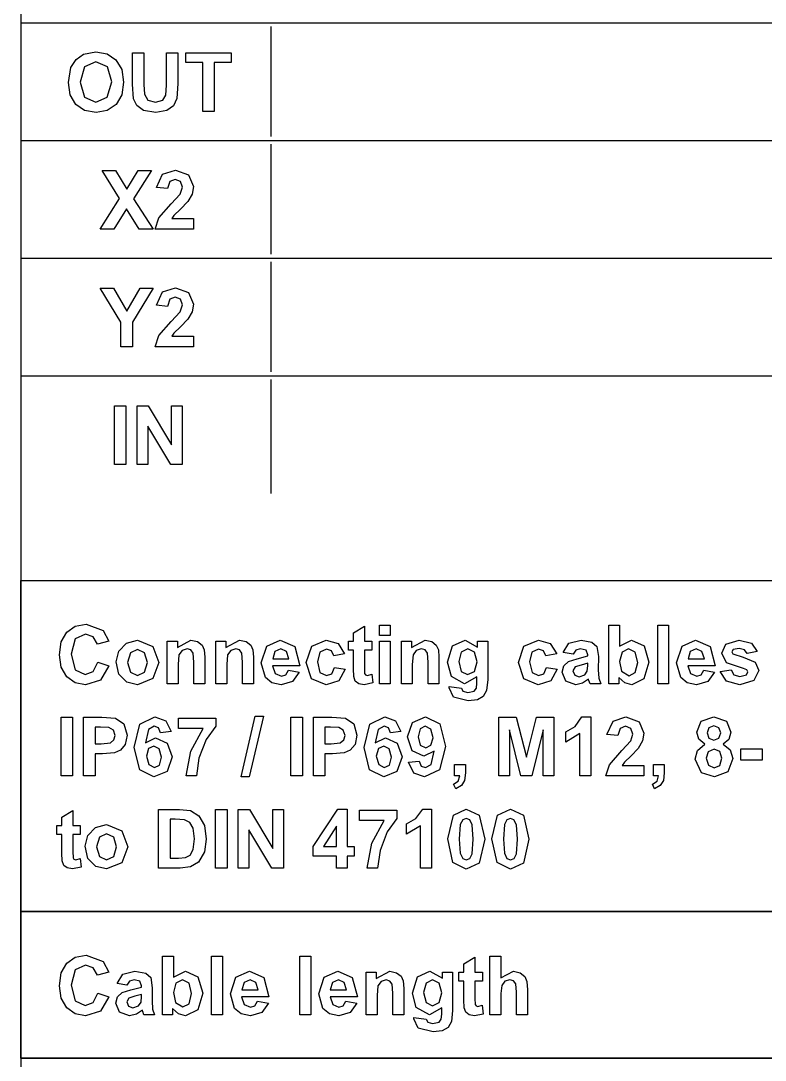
# Model space of a CAD drawing. Extents: x 22 to 299, y 7 to 289.
# Drawn here: x 22 to 47.63, y 69.36 to 105.17 of the extents above; entities that cross this region are included whole.
import ezdxf

# ---------------------------------------------------------------- set-up
doc = ezdxf.new("R2010")
doc.units = 0

msp = doc.modelspace()

# ---------------------------------------------------------------- linework, layer by layer
at = {"layer": '1'}
for p, q in [((21.999879, 276.499204), (21.999879, 15.430113)), ((22, 105.105), (30.61552, 105.105)), ((30.6155, 105.105), (87.156834, 105.105)), ((30.6155, 101.183), (30.6155, 104.972883)), ((22, 101.05), (30.61552, 101.05)), ((30.6155, 101.05), (87.156834, 101.05)), ((30.6155, 97.128), (30.6155, 100.918236)), ((22, 96.9957), (30.61552, 96.9957)), ((30.6155, 96.9957), (87.156834, 96.9957)), ((30.6155, 93.0733), (30.6155, 96.863183)), ((22, 92.941), (30.61552, 92.941)), ((30.6155, 92.941), (87.156834, 92.941)), ((30.6155, 88.8862), (30.6155, 92.808727)), ((21.999879, 85.88603), (83.332983, 85.88603)), ((21.999879, 74.481455), (21.999879, 85.88603)), ((83.332983, 74.481455), (21.999879, 74.481455)), ((21.999879, 74.481455), (52.999805, 74.481455)), ((21.999879, 69.426866), (21.999879, 74.481455)), ((52.999805, 69.426866), (21.999879, 69.426866)), ((22, 69.4269), (52.999926, 69.4269))]:
    msp.add_line(p, q, dxfattribs=at)
at = {"layer": 'Layer 1'}
for p, q in [((23.908715, 103.842826), (24.162687, 104.024726)), ((24.162687, 104.024726), (24.585082, 104.104653)), ((24.585082, 104.104653), (24.974728, 104.035406)), ((24.974728, 104.035406), (25.277489, 103.827667)), ((25.844708, 104.070202), (26.240369, 104.070202)), ((25.844708, 102.992577), (25.844708, 104.070202)), ((26.240369, 104.070202), (26.240369, 102.976041)), ((27.011642, 102.952614), (27.011642, 104.070202)), ((27.011642, 104.070202), (27.407303, 104.070202)), ((27.407303, 104.070202), (27.407303, 103.009113)), ((27.683539, 103.728449), (27.683539, 104.070202)), ((27.683539, 104.070202), (29.240788, 104.070202)), ((29.240788, 104.070202), (29.240788, 103.728449)), ((23.637366, 103.047698), (23.726924, 103.56584)), ((23.726924, 103.56584), (23.908715, 103.842826)), ((24.194767, 103.582377), (24.045058, 103.061479)), ((24.589092, 103.756009), (24.194767, 103.582377)), ((24.980743, 103.585133), (24.589092, 103.756009)), ((25.129116, 103.066991), (24.980743, 103.585133)), ((25.277489, 103.827667), (25.472981, 103.496594)), ((25.472981, 103.496594), (25.538145, 103.057345)), ((28.265001, 103.728449), (27.683539, 103.728449)), ((28.265001, 102.05), (28.265001, 103.728449)), ((29.240788, 103.728449), (28.660662, 103.728449)), ((28.660662, 103.728449), (28.660662, 102.05)), ((23.701861, 102.617062), (23.637366, 103.047698)), ((23.637366, 103.047698), (23.637366, 103.047698)), ((24.045058, 103.061479), (24.198777, 102.540581)), ((24.045058, 103.061479), (24.045058, 103.061479)), ((24.976733, 102.539203), (25.129116, 103.066991)), ((25.538145, 103.057345), (25.473649, 102.621196)), ((25.883472, 102.479947), (25.844708, 102.992577)), ((26.240369, 102.976041), (26.255073, 102.638422)), ((26.994265, 102.609483), (27.011642, 102.952614)), ((27.407303, 103.009113), (27.375222, 102.495106)), ((23.895348, 102.289778), (23.701861, 102.617062)), ((24.198777, 102.540581), (24.589092, 102.364192)), ((24.589092, 102.364192), (24.976733, 102.539203)), ((25.473649, 102.621196), (25.280163, 102.291156)), ((25.994417, 102.255327), (25.883472, 102.479947)), ((26.255073, 102.638422), (26.375375, 102.438606)), ((26.375375, 102.438606), (26.637367, 102.364192)), ((26.637367, 102.364192), (26.891339, 102.434472)), ((26.891339, 102.434472), (26.994265, 102.609483)), ((27.375222, 102.495106), (27.256256, 102.241547)), ((24.198109, 102.084106), (23.895348, 102.289778)), ((24.590429, 102.015549), (24.198109, 102.084106)), ((24.978738, 102.084451), (24.590429, 102.015549)), ((25.280163, 102.291156), (24.978738, 102.084451)), ((26.222991, 102.081695), (25.994417, 102.255327)), ((26.649397, 102.015549), (26.222991, 102.081695)), ((27.026344, 102.076183), (26.649397, 102.015549)), ((27.256256, 102.241547), (27.026344, 102.076183)), ((28.660662, 102.05), (28.265001, 102.05)), ((25.403184, 99.049798), (24.796325, 100.015802)), ((24.796325, 100.015802), (25.258821, 100.015802)), ((25.258821, 100.015802), (25.651809, 99.366746)), ((25.651809, 99.366746), (26.036777, 100.015802)), ((26.495263, 100.015802), (25.88573, 99.03464)), ((26.036777, 100.015802), (26.495263, 100.015802)), ((26.881589, 99.884888), (27.322698, 100.02407)), ((27.322698, 100.02407), (27.778511, 99.86284)), ((26.671728, 99.426002), (26.881589, 99.884888)), ((27.126204, 99.629951), (27.046002, 99.387417)), ((27.313341, 99.702987), (27.126204, 99.629951)), ((27.499142, 99.632707), (27.313341, 99.702987)), ((27.567313, 99.43427), (27.499142, 99.632707)), ((27.778511, 99.86284), (27.944261, 99.461831)), ((27.046002, 99.387417), (26.671728, 99.426002)), ((27.178335, 98.866519), (27.489785, 99.197248)), ((27.489785, 99.197248), (27.567313, 99.43427)), ((27.89614, 99.201382), (27.74643, 98.943689)), ((27.944261, 99.461831), (27.89614, 99.201382)), ((24.7335, 97.9956), (25.403184, 99.049798)), ((25.88573, 99.03464), (26.555414, 97.9956)), ((26.75594, 98.38145), (27.178335, 98.866519)), ((27.74643, 98.943689), (27.500478, 98.685996)), ((25.643789, 98.694265), (25.208026, 97.9956)), ((26.078214, 97.9956), (25.643789, 98.694265)), ((27.500478, 98.685996), (27.274577, 98.462754)), ((26.627617, 97.9956), (26.75594, 98.38145)), ((27.274577, 98.462754), (27.198385, 98.355268)), ((27.198385, 98.355268), (27.944261, 98.355268)), ((27.944261, 98.355268), (27.944261, 97.9956)), ((25.208026, 97.9956), (24.7335, 97.9956)), ((26.555414, 97.9956), (26.078214, 97.9956)), ((27.944261, 97.9956), (26.627617, 97.9956)), ((25.447295, 94.791349), (24.72949, 95.961302)), ((24.72949, 95.961302), (25.193323, 95.961302)), ((25.193323, 95.961302), (25.654482, 95.16204)), ((25.654482, 95.16204), (26.106285, 95.961302)), ((26.562098, 95.961302), (25.841619, 94.788593)), ((26.106285, 95.961302), (26.562098, 95.961302)), ((26.671728, 95.371502), (26.881589, 95.830388)), ((26.881589, 95.830388), (27.322698, 95.96957)), ((27.313341, 95.648487), (27.126204, 95.575451)), ((27.499142, 95.578207), (27.313341, 95.648487)), ((27.322698, 95.96957), (27.778511, 95.80834)), ((27.778511, 95.80834), (27.944261, 95.407331)), ((27.046002, 95.332917), (26.671728, 95.371502)), ((27.126204, 95.575451), (27.046002, 95.332917)), ((27.489785, 95.142748), (27.567313, 95.37977)), ((27.567313, 95.37977), (27.499142, 95.578207)), ((27.944261, 95.407331), (27.89614, 95.146882)), ((27.178335, 94.812019), (27.489785, 95.142748)), ((27.89614, 95.146882), (27.74643, 94.889189)), ((25.447295, 93.9411), (25.447295, 94.791349)), ((25.841619, 94.788593), (25.841619, 93.9411)), ((26.75594, 94.32695), (27.178335, 94.812019)), ((27.500478, 94.631496), (27.274577, 94.408254)), ((27.74643, 94.889189), (27.500478, 94.631496)), ((26.627617, 93.9411), (26.75594, 94.32695)), ((27.274577, 94.408254), (27.198385, 94.300768)), ((27.198385, 94.300768), (27.944261, 94.300768)), ((27.944261, 94.300768), (27.944261, 93.9411)), ((25.841619, 93.9411), (25.447295, 93.9411)), ((27.944261, 93.9411), (26.627617, 93.9411)), ((25.226037, 89.8864), (25.226037, 91.906602)), ((25.226037, 91.906602), (25.621699, 91.906602)), ((25.621699, 91.906602), (25.621699, 89.8864)), ((26.003116, 89.8864), (26.003116, 91.906602)), ((26.003116, 91.906602), (26.388084, 91.906602)), ((26.388084, 91.906602), (27.190101, 90.557504)), ((27.190101, 90.557504), (27.190101, 91.906602)), ((27.190101, 91.906602), (27.557692, 91.906602)), ((27.557692, 91.906602), (27.557692, 89.8864)), ((27.160693, 89.8864), (26.370707, 91.203803)), ((26.370707, 91.203803), (26.370707, 89.8864)), ((25.621699, 89.8864), (25.226037, 89.8864)), ((26.370707, 89.8864), (26.003116, 89.8864)), ((27.557692, 89.8864), (27.160693, 89.8864)), ((23.582295, 84.106611), (23.874696, 84.316417)), ((23.874696, 84.316417), (24.246632, 84.386353)), ((24.246632, 84.386353), (24.830767, 84.167245)), ((24.830767, 84.167245), (25.031271, 83.795175)), ((33.452465, 84.085941), (33.829413, 84.311939)), ((33.829413, 84.311939), (33.829413, 83.795175)), ((34.346691, 83.993612), (34.346691, 84.351902)), ((34.346691, 84.351902), (34.722302, 84.351902)), ((34.722302, 84.351902), (34.722302, 83.993612)), ((42.24217, 82.3317), (42.24217, 84.351902)), ((42.24217, 84.351902), (42.617781, 84.351902)), ((42.617781, 84.351902), (42.617781, 83.624298)), ((43.930853, 82.3317), (43.930853, 84.351902)), ((43.930853, 84.351902), (44.306464, 84.351902)), ((44.306464, 84.351902), (44.306464, 82.3317)), ((23.392818, 83.771748), (23.582295, 84.106611)), ((23.872357, 83.876479), (23.737351, 83.354203)), ((24.226581, 84.037709), (23.872357, 83.876479)), ((24.49392, 83.946759), (24.226581, 84.037709)), ((24.63962, 83.698712), (24.49392, 83.946759)), ((25.639007, 83.733163), (26.017291, 83.828248)), ((26.017291, 83.828248), (26.545285, 83.611896)), ((27.391852, 83.580201), (27.859695, 83.828248)), ((27.859695, 83.828248), (28.086933, 83.781395)), ((29.064495, 83.580201), (29.532338, 83.828248)), ((29.532338, 83.828248), (29.759576, 83.781395)), ((30.465788, 83.621542), (30.932294, 83.828248)), ((30.932294, 83.828248), (31.432217, 83.611896)), ((32.015934, 83.625676), (32.518531, 83.828248)), ((32.518531, 83.828248), (32.930233, 83.712493)), ((33.452465, 83.795175), (33.452465, 84.085941)), ((34.722302, 83.993612), (34.346691, 83.993612)), ((35.453936, 83.580201), (35.921779, 83.828248)), ((35.921779, 83.828248), (36.149017, 83.781395)), ((36.867259, 83.633945), (37.295001, 83.828248)), ((37.295001, 83.828248), (37.729427, 83.589847)), ((39.316981, 83.625676), (39.819578, 83.828248)), ((39.819578, 83.828248), (40.231279, 83.712493)), ((40.873812, 83.726273), (41.290861, 83.828248)), ((41.290861, 83.828248), (41.665135, 83.766236)), ((42.617781, 83.624298), (43.029483, 83.828248)), ((43.029483, 83.828248), (43.458562, 83.633945)), ((44.766747, 83.621542), (45.233253, 83.828248)), ((45.233253, 83.828248), (45.733176, 83.611896)), ((46.279471, 83.698712), (46.731273, 83.828248)), ((46.731273, 83.828248), (47.164362, 83.730407)), ((23.329659, 83.323886), (23.392818, 83.771748)), ((25.031271, 83.795175), (24.63962, 83.698712)), ((25.28612, 83.084108), (25.378351, 83.457556)), ((25.378351, 83.457556), (25.639007, 83.733163)), ((26.018628, 83.512678), (25.77134, 83.396922)), ((26.26458, 83.396922), (26.018628, 83.512678)), ((26.545285, 83.611896), (26.751137, 83.067572)), ((27.042975, 82.3317), (27.042975, 83.795175)), ((27.042975, 83.795175), (27.391852, 83.795175)), ((27.391852, 83.795175), (27.391852, 83.580201)), ((27.553592, 83.476848), (27.446657, 83.330777)), ((27.728699, 83.53197), (27.553592, 83.476848)), ((27.858359, 83.493385), (27.728699, 83.53197)), ((27.937224, 83.38452), (27.858359, 83.493385)), ((28.086933, 83.781395), (28.24199, 83.664261)), ((28.24199, 83.664261), (28.315508, 83.501653)), ((28.315508, 83.501653), (28.336893, 83.241204)), ((28.715618, 82.3317), (28.715618, 83.795175)), ((28.715618, 83.795175), (29.064495, 83.795175)), ((29.064495, 83.795175), (29.064495, 83.580201)), ((29.226235, 83.476848), (29.1193, 83.330777)), ((29.401342, 83.53197), (29.226235, 83.476848)), ((29.531001, 83.493385), (29.401342, 83.53197)), ((29.609866, 83.38452), (29.531001, 83.493385)), ((29.759576, 83.781395), (29.914633, 83.664261)), ((29.914633, 83.664261), (29.988151, 83.501653)), ((29.988151, 83.501653), (30.009536, 83.241204)), ((30.281324, 83.052413), (30.465788, 83.621542)), ((30.751839, 83.439641), (30.672974, 83.188839)), ((30.955016, 83.53197), (30.751839, 83.439641)), ((31.150173, 83.443776), (30.955016, 83.53197)), ((31.234385, 83.188839), (31.150173, 83.443776)), ((31.432217, 83.611896), (31.607325, 82.951816)), ((31.830134, 83.062059), (32.015934, 83.625676)), ((32.523878, 83.523702), (32.299313, 83.423105)), ((32.694975, 83.465824), (32.523878, 83.523702)), ((32.780523, 83.29357), (32.694975, 83.465824)), ((32.930233, 83.712493), (33.150788, 83.362471)), ((33.280031, 83.486495), (33.280031, 83.795175)), ((33.280031, 83.795175), (33.452465, 83.795175)), ((33.452464, 83.486495), (33.280031, 83.486495)), ((33.452464, 82.848464), (33.452464, 83.486495)), ((34.086056, 83.486495), (33.829411, 83.486495)), ((33.829411, 83.486495), (33.829411, 82.896695)), ((33.829413, 83.795175), (34.086056, 83.795175)), ((34.086056, 83.795175), (34.086056, 83.486495)), ((34.346692, 82.3317), (34.346692, 83.795175)), ((34.346692, 83.795175), (34.722304, 83.795175)), ((34.722304, 83.795175), (34.722304, 82.3317)), ((35.105059, 82.3317), (35.105059, 83.795175)), ((35.105059, 83.795175), (35.453936, 83.795175)), ((35.453936, 83.795175), (35.453936, 83.580201)), ((35.615676, 83.476848), (35.508741, 83.330777)), ((35.790783, 83.53197), (35.615676, 83.476848)), ((35.920442, 83.493385), (35.790783, 83.53197)), ((35.999307, 83.38452), (35.920442, 83.493385)), ((36.149017, 83.781395), (36.304073, 83.664261)), ((36.304073, 83.664261), (36.377592, 83.501653)), ((36.377592, 83.501653), (36.398977, 83.241204)), ((36.696162, 83.071706), (36.867259, 83.633945)), ((37.391243, 83.53197), (37.168015, 83.423105)), ((37.621154, 83.421727), (37.391243, 83.53197)), ((37.729427, 83.589847), (37.729427, 83.795175)), ((37.729427, 83.795175), (38.080977, 83.795175)), ((38.080977, 83.795175), (38.080977, 82.481906)), ((39.13118, 83.062059), (39.316981, 83.625676)), ((39.824924, 83.523702), (39.60036, 83.423105)), ((39.996021, 83.465824), (39.824924, 83.523702)), ((40.08157, 83.29357), (39.996021, 83.465824)), ((40.231279, 83.712493), (40.451834, 83.362471)), ((40.675982, 83.412081), (40.873812, 83.726273)), ((41.107734, 83.490629), (41.016839, 83.348691)), ((41.264127, 83.53197), (41.107734, 83.490629)), ((41.465968, 83.483739), (41.264127, 83.53197)), ((41.519436, 83.325264), (41.465968, 83.483739)), ((41.665135, 83.766236), (41.837569, 83.610518)), ((41.837569, 83.610518), (41.888363, 83.264631)), ((42.929231, 83.53197), (42.704666, 83.423105)), ((43.155132, 83.420349), (42.929231, 83.53197)), ((43.458562, 83.633945), (43.628322, 83.078596)), ((44.582283, 83.052413), (44.766747, 83.621542)), ((45.052801, 83.439641), (44.973936, 83.188839)), ((45.255978, 83.53197), (45.052801, 83.439641)), ((45.451136, 83.443776), (45.255978, 83.53197)), ((45.535348, 83.188839), (45.451136, 83.443776)), ((45.733176, 83.611896), (45.908283, 82.951816)), ((46.133771, 83.379008), (46.279471, 83.698712)), ((46.525422, 83.507165), (46.482648, 83.428617)), ((46.737957, 83.549884), (46.525422, 83.507165)), ((46.918411, 83.504409), (46.737957, 83.549884)), ((47.005296, 83.373496), (46.918411, 83.504409)), ((47.359519, 83.441019), (47.005296, 83.373496)), ((47.164362, 83.730407), (47.359519, 83.441019)), ((23.392484, 82.897384), (23.329659, 83.323886)), ((23.737351, 83.354203), (23.87102, 82.808501)), ((25.378351, 82.655539), (25.28612, 83.084108)), ((25.28612, 83.084108), (25.28612, 83.084108)), ((25.77134, 83.396922), (25.671088, 83.063437)), ((26.364832, 83.066194), (26.26458, 83.396922)), ((27.446657, 83.330777), (27.418586, 82.994536)), ((27.961283, 83.078596), (27.937224, 83.38452)), ((28.336893, 83.241204), (28.336894, 82.3317)), ((29.1193, 83.330777), (29.091229, 82.994536)), ((29.633926, 83.078596), (29.609866, 83.38452)), ((30.009536, 83.241204), (30.009537, 82.3317)), ((30.672974, 83.188839), (31.234385, 83.188839)), ((32.299313, 83.423105), (32.216438, 83.08962)), ((32.216438, 83.08962), (32.30065, 82.721684)), ((33.150788, 83.362471), (32.780523, 83.29357)), ((33.150788, 83.362471), (33.150788, 83.362471)), ((35.508741, 83.330777), (35.48067, 82.994536)), ((36.023367, 83.078596), (35.999307, 83.38452)), ((36.398977, 83.241204), (36.398978, 82.3317)), ((37.168015, 83.423105), (37.08113, 83.093754)), ((37.08113, 83.093754), (37.168015, 82.752001)), ((37.08113, 83.093754), (37.08113, 83.093754)), ((37.617144, 82.754757), (37.71205, 83.084108)), ((37.71205, 83.084108), (37.621154, 83.421727)), ((39.60036, 83.423105), (39.517485, 83.08962)), ((39.517485, 83.08962), (39.601697, 82.721684)), ((40.451834, 83.362471), (40.08157, 83.29357)), ((40.451834, 83.362471), (40.451834, 83.362471)), ((41.016839, 83.348691), (40.675982, 83.412081)), ((40.694695, 82.951816), (40.855099, 83.100644)), ((40.855099, 83.100644), (41.154518, 83.191595)), ((41.016839, 83.348691), (41.016839, 83.348691)), ((41.154518, 83.191595), (41.519436, 83.286679)), ((41.519436, 83.286679), (41.519436, 83.325264)), ((41.888363, 83.264631), (41.884352, 82.812635)), ((42.704666, 83.423105), (42.615108, 83.095132)), ((42.615108, 83.095132), (42.684616, 82.758891)), ((42.615108, 83.095132), (42.615108, 83.095132)), ((43.243354, 83.059303), (43.155132, 83.420349)), ((44.973936, 83.188839), (45.535348, 83.188839)), ((46.302195, 83.049657), (46.133771, 83.379008)), ((46.482648, 83.428617), (46.520076, 83.358337)), ((46.520076, 83.358337), (46.87029, 83.249472)), ((46.87029, 83.249472), (47.290011, 83.077218)), ((23.580958, 82.571478), (23.392484, 82.897384)), ((23.87102, 82.808501), (24.218561, 82.645892)), ((24.218561, 82.645892), (24.48991, 82.749245)), ((24.48991, 82.749245), (24.652987, 83.074462)), ((24.652987, 83.074462), (25.036618, 82.94906)), ((24.652987, 83.074462), (24.652987, 83.074462)), ((25.036618, 82.94906), (24.742545, 82.457101)), ((25.671088, 83.063438), (25.77134, 82.729953)), ((25.671088, 83.063437), (25.671088, 83.063438)), ((25.77134, 82.729953), (26.018628, 82.614198)), ((26.018628, 82.614198), (26.26458, 82.729953)), ((26.26458, 82.729953), (26.364832, 83.066194)), ((26.751137, 83.067572), (26.542612, 82.516357)), ((27.418586, 82.994536), (27.418586, 82.3317)), ((27.961283, 82.3317), (27.961283, 83.078596)), ((29.091229, 82.994536), (29.091229, 82.3317)), ((29.633926, 82.3317), (29.633926, 83.078596)), ((30.421677, 82.548052), (30.281324, 83.052413)), ((31.607325, 82.951816), (30.666292, 82.951816)), ((30.666292, 82.951816), (30.757187, 82.683099)), ((31.122105, 82.637624), (31.213, 82.797476)), ((31.213, 82.797476), (31.587274, 82.732709)), ((31.213, 82.797476), (31.213, 82.797476)), ((31.587274, 82.732709), (31.358699, 82.40887)), ((32.014597, 82.501199), (31.830134, 83.062059)), ((32.704332, 82.676209), (32.800573, 82.892561)), ((32.800573, 82.892561), (33.169501, 82.827793)), ((33.169501, 82.827793), (32.948947, 82.432297)), ((33.464494, 82.575612), (33.452464, 82.848464)), ((33.829411, 82.896695), (33.836092, 82.687233)), ((35.48067, 82.994536), (35.48067, 82.3317)), ((36.023367, 82.3317), (36.023367, 83.078596)), ((36.827158, 82.581125), (36.696162, 83.071706)), ((37.168015, 82.752001), (37.38456, 82.644514)), ((37.38456, 82.644514), (37.617144, 82.754757)), ((39.315644, 82.501199), (39.13118, 83.062059)), ((40.005378, 82.676209), (40.10162, 82.892561)), ((40.10162, 82.892561), (40.470548, 82.827793)), ((40.470548, 82.827793), (40.249993, 82.432297)), ((40.637218, 82.731331), (40.694695, 82.951816)), ((40.762867, 82.421272), (40.637218, 82.731331)), ((41.086347, 82.907719), (41.012828, 82.771294)), ((41.012828, 82.771294), (41.071643, 82.630734)), ((41.290861, 82.975243), (41.086347, 82.907719)), ((41.519436, 83.034499), (41.290861, 82.975243)), ((41.415173, 82.64038), (41.504732, 82.768537)), ((41.504732, 82.768537), (41.519436, 82.957328)), ((41.519436, 82.957328), (41.519436, 83.034499)), ((41.884352, 82.812635), (41.90173, 82.527381)), ((42.684616, 82.758891), (42.943934, 82.604551)), ((43.155132, 82.713416), (43.243354, 83.059303)), ((43.628322, 83.078596), (43.454551, 82.501199)), ((44.722635, 82.548052), (44.582283, 83.052413)), ((45.908283, 82.951816), (44.967251, 82.951816)), ((44.967251, 82.951816), (45.058146, 82.683099)), ((45.423063, 82.637624), (45.513959, 82.797476)), ((45.513959, 82.797476), (45.888233, 82.732709)), ((45.513959, 82.797476), (45.513959, 82.797476)), ((45.888233, 82.732709), (45.659658, 82.40887)), ((46.302195, 82.419894), (46.081638, 82.749245)), ((46.081638, 82.749245), (46.08164, 82.749245)), ((46.08164, 82.749245), (46.458587, 82.808501)), ((46.87831, 82.860866), (46.302195, 83.049657)), ((46.458587, 82.808501), (46.556166, 82.636246)), ((47.003959, 82.809879), (46.87831, 82.860866)), ((46.981235, 82.63349), (47.030692, 82.736843)), ((47.030692, 82.736843), (47.003959, 82.809879)), ((47.407641, 82.789208), (47.244564, 82.443321)), ((47.290011, 83.077218), (47.407641, 82.789208)), ((23.86701, 82.365806), (23.580958, 82.571478)), ((24.222571, 82.297249), (23.86701, 82.365806)), ((24.742545, 82.457101), (24.222571, 82.297249)), ((25.647027, 82.389578), (25.378351, 82.655539)), ((26.019965, 82.298627), (25.647027, 82.389578)), ((26.542612, 82.516357), (26.019965, 82.298627)), ((30.647578, 82.360983), (30.421677, 82.548052)), ((30.757187, 82.683099), (30.973732, 82.588015)), ((31.358699, 82.40887), (30.969722, 82.298627)), ((30.973732, 82.588015), (31.122105, 82.637624)), ((32.511848, 82.298627), (32.014597, 82.501199)), ((32.30065, 82.721684), (32.529224, 82.614198)), ((32.948947, 82.432297), (32.511848, 82.298627)), ((32.529224, 82.614198), (32.704332, 82.676209)), ((33.516625, 82.424028), (33.464494, 82.575612)), ((33.636927, 82.333078), (33.516625, 82.424028)), ((33.836092, 82.687233), (33.869511, 82.639002)), ((33.869511, 82.639002), (33.933672, 82.61971)), ((33.933672, 82.61971), (34.084719, 82.656917)), ((34.084719, 82.656917), (34.1168, 82.356505)), ((37.280297, 82.3317), (36.827158, 82.581125)), ((37.705367, 82.568722), (37.280297, 82.3317)), ((37.705367, 82.355127), (37.705367, 82.568722)), ((38.080977, 82.481906), (38.03954, 82.094678)), ((39.812894, 82.298627), (39.315644, 82.501199)), ((39.601697, 82.721684), (39.830271, 82.614198)), ((40.249993, 82.432297), (39.812894, 82.298627)), ((39.830271, 82.614198), (40.005378, 82.676209)), ((41.109071, 82.298627), (40.762867, 82.421272)), ((41.071643, 82.630734), (41.221353, 82.571478)), ((41.221353, 82.571478), (41.415173, 82.64038)), ((41.548843, 82.491552), (41.342992, 82.346858)), ((41.56221, 82.446077), (41.548843, 82.491552)), ((41.598301, 82.3317), (41.56221, 82.446077)), ((41.90173, 82.527381), (41.969901, 82.3317)), ((42.794224, 82.360639), (42.591047, 82.546674)), ((42.591047, 82.546674), (42.591047, 82.3317)), ((42.943934, 82.604551), (43.155132, 82.713416)), ((43.454551, 82.501199), (43.03483, 82.298627)), ((44.948537, 82.360983), (44.722635, 82.548052)), ((45.058146, 82.683099), (45.27469, 82.588015)), ((45.659658, 82.40887), (45.27068, 82.298627)), ((45.27469, 82.588015), (45.423063, 82.637624)), ((46.762017, 82.298627), (46.302195, 82.419894)), ((46.556166, 82.636246), (46.762017, 82.578369)), ((46.762017, 82.578369), (46.981235, 82.63349)), ((47.244564, 82.443321), (46.762017, 82.298627)), ((27.418586, 82.3317), (27.042975, 82.3317)), ((28.336894, 82.3317), (27.961283, 82.3317)), ((29.091229, 82.3317), (28.715618, 82.3317)), ((30.009537, 82.3317), (29.633926, 82.3317)), ((30.969722, 82.298627), (30.647578, 82.360983)), ((33.820055, 82.298627), (33.636927, 82.333078)), ((34.1168, 82.356505), (33.820055, 82.298627)), ((34.722304, 82.3317), (34.346692, 82.3317)), ((35.48067, 82.3317), (35.105059, 82.3317)), ((36.398978, 82.3317), (36.023367, 82.3317)), ((36.744283, 82.188384), (36.745624, 82.235237)), ((36.895329, 81.865924), (36.744283, 82.188384)), ((36.74562, 82.235237), (37.174699, 82.181494)), ((36.745624, 82.235237), (36.74562, 82.235237)), ((37.174699, 82.181494), (37.224156, 82.075385)), ((37.224156, 82.075385), (37.39258, 82.034044)), ((37.39258, 82.034044), (37.613134, 82.079519)), ((37.613134, 82.079519), (37.687989, 82.17736)), ((37.687989, 82.17736), (37.705367, 82.355127)), ((38.03954, 82.094678), (37.923247, 81.893484)), ((41.342992, 82.346858), (41.109071, 82.298627)), ((41.969901, 82.3317), (41.598301, 82.3317)), ((42.591047, 82.3317), (42.24217, 82.3317)), ((43.03483, 82.298627), (42.794224, 82.360639)), ((44.306464, 82.3317), (43.930853, 82.3317)), ((45.27068, 82.298627), (44.948537, 82.360983)), ((37.407283, 81.737766), (36.895329, 81.865924)), ((37.722743, 81.779107), (37.407283, 81.737766)), ((37.923247, 81.893484), (37.722743, 81.779107)), ((23.387137, 79.1567), (23.387137, 81.176902)), ((23.387137, 81.176902), (23.782799, 81.176902)), ((23.782799, 81.176902), (23.782799, 79.1567)), ((24.160206, 79.1567), (24.160206, 81.176902)), ((24.160206, 81.176902), (24.795136, 81.176902)), ((24.795136, 81.176902), (25.265652, 81.146585)), ((25.265652, 81.146585), (25.547695, 80.948148)), ((25.547695, 80.948148), (25.661314, 80.555407)), ((25.903277, 80.13924), (26.102444, 80.939879)), ((26.102444, 80.939879), (26.619745, 81.18517)), ((26.619745, 81.18517), (26.988672, 81.055634)), ((26.988672, 81.055634), (27.175809, 80.682187)), ((27.425354, 80.789673), (27.425354, 81.149341)), ((27.425354, 81.149341), (28.709917, 81.149341)), ((28.709917, 81.149341), (28.709917, 80.868221)), ((29.588168, 79.122249), (30.073388, 81.211353)), ((30.355431, 81.211353), (29.864864, 79.122249)), ((30.073388, 81.211353), (30.355431, 81.211353)), ((31.301393, 79.1567), (31.301393, 81.176902)), ((31.301393, 81.176902), (31.697055, 81.176902)), ((31.697055, 81.176902), (31.697055, 79.1567)), ((32.074462, 79.1567), (32.074462, 81.176902)), ((32.074462, 81.176902), (32.709392, 81.176902)), ((32.709392, 81.176902), (33.179908, 81.146585)), ((33.179908, 81.146585), (33.461951, 80.948148)), ((33.461951, 80.948148), (33.57557, 80.555407)), ((33.817533, 80.13924), (34.0167, 80.939879)), ((34.0167, 80.939879), (34.534001, 81.18517)), ((34.534001, 81.18517), (34.902928, 81.055634)), ((34.902928, 81.055634), (35.090066, 80.682187)), ((35.310203, 80.501664), (35.486646, 80.996379)), ((35.486646, 80.996379), (35.938449, 81.18517)), ((35.938449, 81.18517), (36.427679, 80.94677)), ((36.427679, 80.94677), (36.618826, 80.165423)), ((38.461294, 79.1567), (38.461294, 81.176902)), ((38.461294, 81.176902), (39.053449, 81.176902)), ((39.053449, 81.176902), (39.40901, 79.798865)), ((39.40901, 79.798865), (39.76056, 81.176902)), ((39.76056, 81.176902), (40.354052, 81.176902)), ((40.354052, 81.176902), (40.354052, 79.1567)), ((41.083866, 80.861331), (41.320461, 81.18517)), ((41.320461, 81.18517), (41.625227, 81.18517)), ((41.625227, 81.18517), (41.625227, 79.1567)), ((42.182212, 80.587102), (42.392072, 81.045988)), ((42.392072, 81.045988), (42.833182, 81.18517)), ((42.833182, 81.18517), (43.288994, 81.02394)), ((43.288994, 81.02394), (43.454744, 80.622931)), ((45.274488, 80.664272), (45.426871, 81.03772)), ((45.426871, 81.03772), (45.862633, 81.18517)), ((45.862633, 81.18517), (46.295722, 81.03772)), ((46.295722, 81.03772), (46.450779, 80.664272)), ((24.555868, 80.835149), (24.555868, 80.261885)), ((24.747015, 80.835149), (24.555868, 80.835149)), ((25.031731, 80.821368), (24.747015, 80.835149)), ((25.190797, 80.731796), (25.031731, 80.821368)), ((25.253622, 80.549895), (25.190797, 80.731796)), ((26.39518, 80.7566), (26.292255, 80.297714)), ((26.597021, 80.866843), (26.39518, 80.7566)), ((26.742721, 80.811722), (26.597021, 80.866843)), ((26.812229, 80.640845), (26.742721, 80.811722)), ((27.175809, 80.682187), (26.812229, 80.640845)), ((27.175809, 80.682187), (27.175809, 80.682187)), ((28.279502, 80.789673), (27.425354, 80.789673)), ((27.85577, 80.011083), (28.279502, 80.789673)), ((28.709917, 80.868221), (28.386437, 80.405201)), ((32.470123, 80.835149), (32.470123, 80.261885)), ((32.661271, 80.835149), (32.470123, 80.835149)), ((32.945986, 80.821368), (32.661271, 80.835149)), ((33.105053, 80.731796), (32.945986, 80.821368)), ((33.167878, 80.549895), (33.105053, 80.731796)), ((34.309436, 80.7566), (34.20651, 80.297714)), ((34.511277, 80.866843), (34.309436, 80.7566)), ((34.656976, 80.811722), (34.511277, 80.866843)), ((34.726485, 80.640845), (34.656976, 80.811722)), ((35.090066, 80.682187), (34.726485, 80.640845)), ((35.090066, 80.682187), (35.090066, 80.682187)), ((35.747302, 80.778649), (35.67913, 80.501664)), ((35.921072, 80.864087), (35.747302, 80.778649)), ((36.113556, 80.760735), (35.921072, 80.864087)), ((36.197768, 80.469969), (36.113556, 80.760735)), ((39.216526, 79.1567), (38.828884, 80.746954)), ((38.828884, 80.746954), (38.828884, 79.1567)), ((39.986461, 80.746954), (39.597483, 79.1567)), ((39.986461, 79.1567), (39.986461, 80.746954)), ((40.764396, 80.673918), (41.083866, 80.861331)), ((40.764396, 80.322519), (40.764396, 80.673918)), ((41.249616, 80.616041), (40.764396, 80.322519)), ((41.249616, 79.1567), (41.249616, 80.616041)), ((42.556486, 80.548517), (42.182212, 80.587102)), ((42.636688, 80.791051), (42.556486, 80.548517)), ((42.823825, 80.864087), (42.636688, 80.791051)), ((43.009625, 80.793807), (42.823825, 80.864087)), ((43.000268, 80.358348), (43.077797, 80.59537)), ((43.077797, 80.59537), (43.009625, 80.793807)), ((43.454744, 80.622931), (43.406623, 80.362482)), ((45.339986, 80.42036), (45.274488, 80.664272)), ((45.694209, 80.811722), (45.630048, 80.636711)), ((45.630048, 80.636711), (45.692873, 80.456189)), ((45.630048, 80.636711), (45.630048, 80.636711)), ((45.866643, 80.877868), (45.694209, 80.811722)), ((46.03373, 80.811722), (45.866643, 80.877868)), ((46.097891, 80.638089), (46.03373, 80.811722)), ((46.03373, 80.456189), (46.097891, 80.638089)), ((46.450779, 80.664272), (46.379934, 80.413469)), ((24.555868, 80.261885), (24.772412, 80.261885)), ((24.772412, 80.261885), (25.085199, 80.29358)), ((25.085199, 80.29358), (25.208174, 80.392799)), ((25.208174, 80.392799), (25.253622, 80.549895)), ((25.595816, 80.242593), (25.428729, 80.042778)), ((25.661314, 80.555407), (25.595816, 80.242593)), ((26.292255, 80.297714), (26.641132, 80.468591)), ((26.641132, 80.468591), (27.043477, 80.283934)), ((27.043477, 80.283934), (27.2119, 79.807133)), ((28.386437, 80.405201), (28.135139, 79.763036)), ((32.470123, 80.261885), (32.686668, 80.261885)), ((32.686668, 80.261885), (32.999454, 80.29358)), ((32.999454, 80.29358), (33.12243, 80.392799)), ((33.12243, 80.392799), (33.167878, 80.549895)), ((33.510072, 80.242593), (33.342985, 80.042778)), ((33.57557, 80.555407), (33.510072, 80.242593)), ((34.20651, 80.297714), (34.555388, 80.468591)), ((34.555388, 80.468591), (34.957733, 80.283934)), ((34.957733, 80.283934), (35.126156, 79.807133)), ((35.47729, 80.022107), (35.310203, 80.501664)), ((35.67913, 80.501664), (35.753985, 80.213654)), ((36.122913, 80.210898), (36.197768, 80.469969)), ((36.197768, 80.469969), (36.197768, 80.469969)), ((42.688819, 80.027619), (43.000268, 80.358348)), ((43.406623, 80.362482), (43.256914, 80.104789)), ((45.303895, 80.034509), (45.55252, 80.246727)), ((45.55252, 80.246727), (45.339986, 80.42036)), ((45.55252, 80.246727), (45.55252, 80.246727)), ((45.692873, 80.456189), (45.862633, 80.391421)), ((45.862633, 80.391421), (46.03373, 80.456189)), ((46.379934, 80.413469), (46.180766, 80.246727)), ((46.180766, 80.246727), (46.428055, 80.049668)), ((24.81385, 79.918754), (24.555868, 79.918754)), ((24.555868, 79.918754), (24.555868, 79.1567)), ((25.224215, 79.947693), (24.81385, 79.918754)), ((25.428729, 80.042778), (25.224215, 79.947693)), ((26.094424, 79.359271), (25.903277, 80.13924)), ((26.39919, 80.095143), (26.324335, 79.83745)), ((26.582317, 80.183337), (26.39919, 80.095143)), ((26.769454, 80.091009), (26.582317, 80.183337)), ((26.84431, 79.802999), (26.769454, 80.091009)), ((27.688683, 79.1567), (27.85577, 80.011083)), ((32.728105, 79.918754), (32.470123, 79.918754)), ((32.470123, 79.918754), (32.470123, 79.1567)), ((33.13847, 79.947693), (32.728105, 79.918754)), ((33.342985, 80.042778), (33.13847, 79.947693)), ((34.00868, 79.359271), (33.817533, 80.13924)), ((34.313446, 80.095143), (34.238591, 79.83745)), ((34.496573, 80.183337), (34.313446, 80.095143)), ((34.68371, 80.091009), (34.496573, 80.183337)), ((34.758565, 79.802999), (34.68371, 80.091009)), ((35.876961, 79.838828), (35.47729, 80.022107)), ((35.753985, 80.213654), (35.941122, 80.122704)), ((36.231185, 80.008327), (35.876961, 79.838828)), ((35.941122, 80.122704), (36.122913, 80.210898)), ((36.126923, 79.550818), (36.231185, 80.008327)), ((36.618826, 80.165423), (36.419659, 79.366162)), ((42.266423, 79.54255), (42.688819, 80.027619)), ((43.256914, 80.104789), (43.010962, 79.847096)), ((45.22503, 79.734097), (45.303895, 80.034509)), ((45.662131, 79.983522), (45.595296, 79.771304)), ((45.867981, 80.081363), (45.662131, 79.983522)), ((46.064476, 79.994546), (45.867981, 80.081363)), ((46.142004, 79.76717), (46.064476, 79.994546)), ((46.428055, 80.049668), (46.513603, 79.750634)), ((46.789882, 79.695512), (46.789882, 80.082741)), ((46.789882, 80.082741), (47.527737, 80.082741)), ((47.527737, 80.082741), (47.527737, 79.695512)), ((26.324335, 79.83745), (26.408547, 79.545306)), ((26.324335, 79.83745), (26.324335, 79.83745)), ((26.408547, 79.545306), (26.601031, 79.443332)), ((26.601031, 79.443332), (26.774801, 79.527392)), ((26.774801, 79.527392), (26.84431, 79.802999)), ((27.2119, 79.807133), (27.035456, 79.309662)), ((28.135139, 79.763036), (28.050927, 79.1567)), ((34.238591, 79.83745), (34.322803, 79.545306)), ((34.238591, 79.83745), (34.238591, 79.83745)), ((34.322803, 79.545306), (34.515287, 79.443332)), ((34.515287, 79.443332), (34.689057, 79.527392)), ((34.689057, 79.527392), (34.758565, 79.802999)), ((35.126156, 79.807133), (34.949712, 79.309662)), ((35.34763, 79.623854), (35.711211, 79.665196)), ((35.529421, 79.246272), (35.34763, 79.623854)), ((35.34763, 79.623854), (35.34763, 79.623854)), ((35.711211, 79.665196), (35.780719, 79.495697)), ((35.929092, 79.440576), (36.126923, 79.550818)), ((36.932532, 79.543928), (37.308143, 79.543928)), ((36.932532, 79.1567), (36.932532, 79.543928)), ((37.308143, 79.543928), (37.308143, 79.266943)), ((42.138101, 79.1567), (42.266423, 79.54255)), ((42.785061, 79.623854), (42.708869, 79.516368)), ((42.708869, 79.516368), (43.454744, 79.516368)), ((43.010962, 79.847096), (42.785061, 79.623854)), ((43.454744, 79.516368), (43.454744, 79.1567)), ((43.779144, 79.543928), (44.154755, 79.543928)), ((43.779144, 79.1567), (43.779144, 79.543928)), ((44.154755, 79.543928), (44.154755, 79.266943)), ((45.434891, 79.265565), (45.22503, 79.734097)), ((45.595296, 79.771304), (45.674161, 79.52188)), ((45.595296, 79.771304), (45.595296, 79.771304)), ((45.674161, 79.52188), (45.873328, 79.432307)), ((45.873328, 79.432307), (46.065812, 79.517746)), ((46.065812, 79.517746), (46.142004, 79.76717)), ((46.513603, 79.750634), (46.339833, 79.295882)), ((47.527737, 79.695512), (46.789882, 79.695512)), ((23.782799, 79.1567), (23.387137, 79.1567)), ((24.555868, 79.1567), (24.160206, 79.1567)), ((26.582317, 79.122249), (26.094424, 79.359271)), ((27.035456, 79.309662), (26.582317, 79.122249)), ((28.050927, 79.1567), (27.688683, 79.1567)), ((31.697055, 79.1567), (31.301393, 79.1567)), ((32.470123, 79.1567), (32.074462, 79.1567)), ((34.496573, 79.122249), (34.00868, 79.359271)), ((34.949712, 79.309662), (34.496573, 79.122249)), ((35.901022, 79.120871), (35.529421, 79.246272)), ((35.780719, 79.495697), (35.929092, 79.440576)), ((36.419659, 79.366162), (35.901022, 79.120871)), ((37.114323, 79.1567), (36.932532, 79.1567)), ((37.063528, 78.972043), (37.114323, 79.1567)), ((37.308143, 79.266943), (37.280073, 79.00236)), ((38.828884, 79.1567), (38.461294, 79.1567)), ((39.597483, 79.1567), (39.216526, 79.1567)), ((40.354052, 79.1567), (39.986461, 79.1567)), ((41.625227, 79.1567), (41.249616, 79.1567)), ((43.454744, 79.1567), (42.138101, 79.1567)), ((43.960934, 79.1567), (43.779144, 79.1567)), ((43.91014, 78.972043), (43.960934, 79.1567)), ((44.154755, 79.266943), (44.126685, 79.00236)), ((45.88001, 79.120871), (45.434891, 79.265565)), ((46.339833, 79.295882), (45.88001, 79.120871)), ((29.864864, 79.122249), (29.588168, 79.122249)), ((36.901788, 78.865934), (37.063528, 78.972043)), ((36.975306, 78.706082), (36.901788, 78.865934)), ((37.173137, 78.827349), (36.975306, 78.706082)), ((37.280073, 79.00236), (37.173137, 78.827349)), ((43.7484, 78.865934), (43.91014, 78.972043)), ((43.821918, 78.706082), (43.7484, 78.865934)), ((44.019749, 78.827349), (43.821918, 78.706082)), ((44.126685, 79.00236), (44.019749, 78.827349)), ((23.413871, 77.735941), (23.790819, 77.961939)), ((23.413871, 77.445175), (23.413871, 77.735941)), ((23.790819, 77.961939), (23.790819, 77.445175)), ((26.743117, 78.001902), (27.466268, 78.001902)), ((26.743117, 75.9817), (26.743117, 78.001902)), ((27.466268, 78.001902), (27.839206, 77.963317)), ((27.839206, 77.963317), (28.134615, 77.777282)), ((28.134615, 77.777282), (28.321752, 77.449309)), ((28.708933, 75.9817), (28.708933, 78.001902)), ((28.708933, 78.001902), (29.104595, 78.001902)), ((29.104595, 78.001902), (29.104595, 75.9817)), ((29.486012, 75.9817), (29.486012, 78.001902)), ((29.486012, 78.001902), (29.87098, 78.001902)), ((29.87098, 78.001902), (30.672997, 76.652804)), ((30.672997, 76.652804), (30.672997, 78.001902)), ((30.672997, 78.001902), (31.040588, 78.001902)), ((31.040588, 78.001902), (31.040588, 75.9817)), ((32.071179, 76.727218), (32.921316, 78.01017)), ((32.921316, 78.01017), (33.236776, 78.01017)), ((33.236776, 78.01017), (33.236776, 76.728596)), ((33.658754, 77.614673), (33.658754, 77.974341)), ((33.658754, 77.974341), (34.943317, 77.974341)), ((34.943317, 77.974341), (34.943317, 77.693221)), ((35.600554, 77.686331), (35.837149, 78.01017)), ((35.837149, 78.01017), (36.141915, 78.01017)), ((36.141915, 78.01017), (36.141915, 75.9817)), ((36.701573, 76.982155), (36.894057, 77.803464)), ((36.894057, 77.803464), (37.337839, 78.01017)), ((37.337839, 78.01017), (37.782958, 77.800708)), ((37.337839, 78.01017), (37.337839, 78.01017)), ((37.782958, 77.800708), (37.974106, 76.97802)), ((38.22365, 76.982155), (38.416134, 77.803464)), ((38.416134, 77.803464), (38.859917, 78.01017)), ((38.859917, 78.01017), (39.305036, 77.800708)), ((38.859917, 78.01017), (38.859917, 78.01017)), ((39.305036, 77.800708), (39.496183, 76.97802)), ((23.241438, 77.136495), (23.241438, 77.445175)), ((23.241438, 77.445175), (23.413871, 77.445175)), ((23.790819, 77.445175), (24.047464, 77.445175)), ((24.047464, 77.445175), (24.047464, 77.136495)), ((24.313445, 77.107556), (24.5741, 77.383163)), ((24.5741, 77.383163), (24.952385, 77.478248)), ((24.952385, 77.478248), (25.480379, 77.261896)), ((27.138778, 77.660149), (27.138778, 76.322075)), ((27.316558, 77.660149), (27.138778, 77.660149)), ((27.641375, 77.640856), (27.316558, 77.660149)), ((27.824502, 77.545772), (27.641375, 77.640856)), ((27.936784, 77.35009), (27.824502, 77.545772)), ((28.321752, 77.449309), (28.385914, 76.972508)), ((32.873195, 77.418992), (32.42273, 76.728596)), ((32.873195, 76.728596), (32.873195, 77.418992)), ((34.512902, 77.614673), (33.658754, 77.614673)), ((34.08917, 76.836083), (34.512902, 77.614673)), ((34.943317, 77.693221), (34.619837, 77.230201)), ((35.281084, 77.498918), (35.600554, 77.686331)), ((35.281084, 77.147519), (35.281084, 77.498918)), ((35.766304, 77.441041), (35.281084, 77.147519)), ((35.766304, 75.9817), (35.766304, 77.441041)), ((37.133325, 77.48376), (37.094561, 76.97802)), ((37.2162, 77.643612), (37.133325, 77.48376)), ((37.337839, 77.689087), (37.2162, 77.643612)), ((37.337842, 77.689087), (37.337839, 77.689087)), ((37.458145, 77.643612), (37.337842, 77.689087)), ((37.546367, 77.465845), (37.458145, 77.643612)), ((37.581119, 76.97802), (37.546367, 77.465845)), ((38.655402, 77.48376), (38.616638, 76.97802)), ((38.738277, 77.643612), (38.655402, 77.48376)), ((38.859917, 77.689087), (38.738277, 77.643612)), ((38.85992, 77.689087), (38.859917, 77.689087)), ((38.980222, 77.643612), (38.85992, 77.689087)), ((39.068444, 77.465845), (38.980222, 77.643612)), ((39.103196, 76.97802), (39.068444, 77.465845)), ((23.413871, 77.136495), (23.241438, 77.136495)), ((23.413871, 76.498464), (23.413871, 77.136495)), ((24.047464, 77.136495), (23.790819, 77.136495)), ((23.790819, 77.136495), (23.790819, 76.546695)), ((24.221213, 76.734108), (24.313445, 77.107556)), ((24.706433, 77.046922), (24.606181, 76.713437)), ((24.953721, 77.162677), (24.706433, 77.046922)), ((25.199673, 77.046922), (24.953721, 77.162677)), ((25.299925, 76.716194), (25.199673, 77.046922)), ((25.480379, 77.261896), (25.68623, 76.717572)), ((27.976885, 76.990423), (27.936784, 77.35009)), ((30.643589, 75.9817), (29.853603, 77.299103)), ((29.853603, 77.299103), (29.853603, 75.9817)), ((34.619837, 77.230201), (34.368539, 76.588036)), ((24.313445, 76.305539), (24.221213, 76.734108)), ((24.221213, 76.734108), (24.221213, 76.734108)), ((24.606181, 76.713437), (24.706433, 76.379953)), ((24.606181, 76.713437), (24.606181, 76.713437)), ((25.199673, 76.379953), (25.299925, 76.716194)), ((25.68623, 76.717572), (25.477705, 76.166357)), ((27.936784, 76.619731), (27.976885, 76.990423)), ((28.385914, 76.972508), (28.325762, 76.542561)), ((32.071179, 76.388221), (32.071179, 76.727218)), ((32.42273, 76.728596), (32.873195, 76.728596)), ((33.236776, 76.728596), (33.480054, 76.728596)), ((33.480054, 76.728596), (33.480054, 76.388221)), ((33.922083, 75.9817), (34.08917, 76.836083)), ((36.87668, 76.173247), (36.701573, 76.982155)), ((37.094561, 76.97802), (37.129316, 76.488817)), ((37.542355, 76.473659), (37.581119, 76.97802)), ((37.974106, 76.97802), (37.781622, 76.153955)), ((38.398757, 76.173247), (38.22365, 76.982155)), ((38.616638, 76.97802), (38.651394, 76.488817)), ((39.064432, 76.473659), (39.103196, 76.97802)), ((39.496183, 76.97802), (39.303699, 76.153955)), ((23.425901, 76.225612), (23.413871, 76.498464)), ((23.790819, 76.546695), (23.797502, 76.337233)), ((23.797502, 76.337233), (23.83092, 76.289002)), ((23.83092, 76.289002), (23.895081, 76.26971)), ((23.895081, 76.26971), (24.046127, 76.306917)), ((24.046127, 76.306917), (24.078208, 76.006505)), ((24.58212, 76.039578), (24.313445, 76.305539)), ((24.706433, 76.379953), (24.953721, 76.264198)), ((24.953721, 76.264198), (25.199673, 76.379953)), ((27.138778, 76.322075), (27.434187, 76.322075)), ((27.434187, 76.322075), (27.673455, 76.341368)), ((27.673455, 76.341368), (27.832522, 76.425428)), ((27.832522, 76.425428), (27.936784, 76.619731)), ((28.325762, 76.542561), (28.115901, 76.185649)), ((32.873195, 76.388221), (32.071179, 76.388221)), ((32.873195, 75.9817), (32.873195, 76.388221)), ((33.480054, 76.388221), (33.236776, 76.388221)), ((33.236776, 76.388221), (33.236776, 75.9817)), ((34.368539, 76.588036), (34.284327, 75.9817)), ((37.129316, 76.488817), (37.216201, 76.312429)), ((37.216201, 76.312429), (37.337841, 76.268332)), ((37.337841, 76.268332), (37.45948, 76.312429)), ((37.45948, 76.312429), (37.542355, 76.473659)), ((38.651394, 76.488817), (38.738279, 76.312429)), ((38.738279, 76.312429), (38.859918, 76.268332)), ((38.859918, 76.268332), (38.981557, 76.312429)), ((38.981557, 76.312429), (39.064432, 76.473659)), ((23.478032, 76.074028), (23.425901, 76.225612)), ((23.598335, 75.983078), (23.478032, 76.074028)), ((23.781462, 75.948627), (23.598335, 75.983078)), ((24.078208, 76.006505), (23.781462, 75.948627)), ((24.955058, 75.948627), (24.58212, 76.039578)), ((25.477705, 76.166357), (24.955058, 75.948627)), ((27.487655, 75.9817), (26.743117, 75.9817)), ((27.837869, 76.024419), (27.487655, 75.9817)), ((28.115901, 76.185649), (27.837869, 76.024419)), ((29.104595, 75.9817), (28.708933, 75.9817)), ((29.853603, 75.9817), (29.486012, 75.9817)), ((31.040588, 75.9817), (30.643589, 75.9817)), ((33.236776, 75.9817), (32.873195, 75.9817)), ((34.284327, 75.9817), (33.922083, 75.9817)), ((36.141915, 75.9817), (35.766304, 75.9817)), ((37.337839, 75.947249), (36.87668, 76.173247)), ((37.781622, 76.153955), (37.337839, 75.947249)), ((38.859917, 75.947249), (38.398757, 76.173247)), ((39.303699, 76.153955), (38.859917, 75.947249)), ((23.392818, 72.367148), (23.582295, 72.702011)), ((23.582295, 72.702011), (23.874696, 72.911817)), ((23.874696, 72.911817), (24.246632, 72.981753)), ((24.246632, 72.981753), (24.830767, 72.762645)), ((24.830767, 72.762645), (25.031271, 72.390575)), ((26.879042, 70.9271), (26.879042, 72.947302)), ((26.879042, 72.947302), (27.254653, 72.947302)), ((27.254653, 72.947302), (27.254653, 72.219698)), ((28.567725, 70.9271), (28.567725, 72.947302)), ((28.567725, 72.947302), (28.943336, 72.947302)), ((28.943336, 72.947302), (28.943336, 70.9271)), ((31.61188, 70.9271), (31.61188, 72.947302)), ((31.61188, 72.947302), (31.987491, 72.947302)), ((31.987491, 72.947302), (31.987491, 70.9271)), ((37.25766, 72.681341), (37.634608, 72.907339)), ((37.634608, 72.907339), (37.634608, 72.390575)), ((38.150545, 70.9271), (38.150545, 72.947302)), ((38.150545, 72.947302), (38.52616, 72.947302)), ((38.52616, 72.947302), (38.52616, 72.20454)), ((23.329659, 71.919286), (23.392818, 72.367148)), ((23.872357, 72.471879), (23.737351, 71.949603)), ((24.226581, 72.633109), (23.872357, 72.471879)), ((24.49392, 72.542159), (24.226581, 72.633109)), ((24.63962, 72.294112), (24.49392, 72.542159)), ((25.031271, 72.390575), (24.63962, 72.294112)), ((25.510684, 72.321673), (25.927733, 72.423648)), ((25.927733, 72.423648), (26.302007, 72.361636)), ((26.302007, 72.361636), (26.474441, 72.205918)), ((27.254653, 72.219698), (27.666355, 72.423648)), ((27.666355, 72.423648), (28.095434, 72.229345)), ((29.403619, 72.216942), (29.870125, 72.423648)), ((29.870125, 72.423648), (30.370049, 72.207296)), ((32.447774, 72.216942), (32.91428, 72.423648)), ((32.91428, 72.423648), (33.414204, 72.207296)), ((33.892324, 70.9271), (33.892324, 72.390575)), ((33.892324, 72.390575), (34.241201, 72.390575)), ((34.241201, 72.175601), (34.709044, 72.423648)), ((34.241201, 72.390575), (34.241201, 72.175601)), ((34.709044, 72.423648), (34.936283, 72.376795)), ((34.936283, 72.376795), (35.091339, 72.259661)), ((35.654525, 72.229345), (36.082267, 72.423648)), ((36.082267, 72.423648), (36.516693, 72.185247)), ((36.516693, 72.185247), (36.516693, 72.390575)), ((36.516693, 72.390575), (36.868243, 72.390575)), ((36.868243, 72.390575), (36.868243, 71.077306)), ((37.085227, 72.081895), (37.085227, 72.390575)), ((37.085227, 72.390575), (37.25766, 72.390575)), ((37.25766, 72.390575), (37.25766, 72.681341)), ((37.634608, 72.390575), (37.891252, 72.390575)), ((37.891252, 72.390575), (37.891252, 72.081895)), ((38.52616, 72.20454), (38.960586, 72.423648)), ((38.960586, 72.423648), (39.194508, 72.374038)), ((39.194508, 72.374038), (39.350901, 72.247259)), ((25.312853, 72.007481), (25.510684, 72.321673)), ((25.65371, 71.944091), (25.312853, 72.007481)), ((25.744606, 72.086029), (25.65371, 71.944091)), ((25.900999, 72.12737), (25.744606, 72.086029)), ((26.10284, 72.079139), (25.900999, 72.12737)), ((26.156307, 71.920664), (26.10284, 72.079139)), ((26.474441, 72.205918), (26.525235, 71.860031)), ((27.341538, 72.018505), (27.25198, 71.690532)), ((27.566103, 72.12737), (27.341538, 72.018505)), ((27.792004, 72.015749), (27.566103, 72.12737)), ((27.880226, 71.654703), (27.792004, 72.015749)), ((28.095434, 72.229345), (28.265194, 71.673996)), ((29.219155, 71.647813), (29.403619, 72.216942)), ((29.689673, 72.035041), (29.610808, 71.784239)), ((29.892851, 72.12737), (29.689673, 72.035041)), ((30.088008, 72.039176), (29.892851, 72.12737)), ((30.17222, 71.784239), (30.088008, 72.039176)), ((30.370049, 72.207296), (30.545155, 71.547216)), ((32.26331, 71.647813), (32.447774, 72.216942)), ((32.733825, 72.035041), (32.654959, 71.784239)), ((32.937002, 72.12737), (32.733825, 72.035041)), ((33.13216, 72.039176), (32.937002, 72.12737)), ((33.216371, 71.784239), (33.13216, 72.039176)), ((33.414204, 72.207296), (33.589311, 71.547216)), ((34.402941, 72.072248), (34.296006, 71.926177)), ((34.578048, 72.12737), (34.402941, 72.072248)), ((34.707707, 72.088785), (34.578048, 72.12737)), ((34.786573, 71.97992), (34.707707, 72.088785)), ((34.810632, 71.673996), (34.786573, 71.97992)), ((35.091339, 72.259661), (35.164857, 72.097053)), ((35.164857, 72.097053), (35.186246, 71.836604)), ((35.483428, 71.667106), (35.654525, 72.229345)), ((35.955281, 72.018505), (35.868396, 71.689154)), ((36.178509, 72.12737), (35.955281, 72.018505)), ((36.40842, 72.017127), (36.178509, 72.12737)), ((36.499315, 71.679508), (36.40842, 72.017127)), ((37.25766, 72.081895), (37.085227, 72.081895)), ((37.25766, 71.443864), (37.25766, 72.081895)), ((37.891252, 72.081895), (37.634607, 72.081895)), ((37.634607, 72.081895), (37.634607, 71.492095)), ((38.667847, 72.080517), (38.559574, 71.938579)), ((38.834933, 72.12737), (38.667847, 72.080517)), ((38.969939, 72.090163), (38.834933, 72.12737)), ((39.046131, 71.992322), (38.969939, 72.090163)), ((39.06752, 71.700179), (39.046131, 71.992322)), ((39.350901, 72.247259), (39.423083, 72.076383)), ((39.423083, 72.076383), (39.443131, 71.785617)), ((23.392484, 71.492784), (23.329659, 71.919286)), ((23.737351, 71.949603), (23.87102, 71.403901)), ((24.48991, 71.344645), (24.652987, 71.669862)), ((24.652987, 71.669862), (25.036618, 71.54446)), ((24.652987, 71.669862), (24.652987, 71.669862)), ((25.331567, 71.547216), (25.491971, 71.696044)), ((25.491971, 71.696044), (25.79139, 71.786995)), ((25.65371, 71.944091), (25.65371, 71.944091)), ((25.79139, 71.786995), (26.156307, 71.882079)), ((26.156307, 71.629899), (25.927733, 71.570643)), ((26.156307, 71.882079), (26.156307, 71.920664)), ((26.156308, 71.552729), (26.156307, 71.629899)), ((26.525235, 71.860031), (26.521225, 71.408035)), ((27.25198, 71.690532), (27.321488, 71.354291)), ((27.25198, 71.690532), (27.25198, 71.690532)), ((27.792004, 71.308816), (27.880226, 71.654703)), ((28.265194, 71.673996), (28.091423, 71.096599)), ((29.359508, 71.143452), (29.219155, 71.647813)), ((29.610808, 71.784239), (30.17222, 71.784239)), ((32.403663, 71.143452), (32.26331, 71.647813)), ((32.654959, 71.784239), (33.216371, 71.784239)), ((34.296006, 71.926177), (34.267935, 71.589936)), ((34.810632, 70.9271), (34.810632, 71.673996)), ((35.186246, 71.836604), (35.186243, 70.9271)), ((35.614424, 71.176525), (35.483428, 71.667106)), ((35.868396, 71.689154), (35.955281, 71.347401)), ((35.868396, 71.689154), (35.868396, 71.689154)), ((36.40441, 71.350157), (36.499315, 71.679508)), ((38.559574, 71.938579), (38.526156, 71.660215)), ((38.526156, 71.660215), (38.526156, 70.9271)), ((39.06752, 70.9271), (39.06752, 71.700179)), ((39.443131, 71.785617), (39.443131, 70.9271)), ((23.580958, 71.166878), (23.392484, 71.492784)), ((23.87102, 71.403901), (24.218561, 71.241292)), ((24.218561, 71.241292), (24.48991, 71.344645)), ((25.036618, 71.54446), (24.742545, 71.052501)), ((25.274089, 71.326731), (25.331567, 71.547216)), ((25.399739, 71.016672), (25.274089, 71.326731)), ((25.723219, 71.503119), (25.6497, 71.366694)), ((25.6497, 71.366694), (25.708515, 71.226134)), ((25.927733, 71.570643), (25.723219, 71.503119)), ((26.052045, 71.23578), (26.141604, 71.363938)), ((26.141604, 71.363938), (26.156308, 71.552729)), ((26.521225, 71.408035), (26.538602, 71.122781)), ((27.321488, 71.354291), (27.580807, 71.199951)), ((27.580807, 71.199951), (27.792004, 71.308816)), ((30.545155, 71.547216), (29.604123, 71.547216)), ((29.604123, 71.547216), (29.695018, 71.278499)), ((29.695018, 71.278499), (29.911562, 71.183415)), ((30.059935, 71.233024), (30.150831, 71.392876)), ((30.150831, 71.392876), (30.525105, 71.328109)), ((30.150831, 71.392876), (30.150831, 71.392876)), ((30.525105, 71.328109), (30.29653, 71.00427)), ((33.589311, 71.547216), (32.648278, 71.547216)), ((32.648278, 71.547216), (32.739173, 71.278499)), ((32.739173, 71.278499), (32.955717, 71.183415)), ((33.10409, 71.233024), (33.194986, 71.392876)), ((33.194986, 71.392876), (33.56926, 71.328109)), ((33.194986, 71.392876), (33.194986, 71.392876)), ((33.56926, 71.328109), (33.340685, 71.00427)), ((34.267935, 71.589936), (34.267935, 70.9271)), ((35.955281, 71.347401), (36.171825, 71.239914)), ((36.171825, 71.239914), (36.40441, 71.350157)), ((37.26969, 71.171012), (37.25766, 71.443864)), ((37.634607, 71.492095), (37.641289, 71.282633)), ((37.641289, 71.282633), (37.674707, 71.234402)), ((23.86701, 70.961206), (23.580958, 71.166878)), ((24.222571, 70.892649), (23.86701, 70.961206)), ((24.742545, 71.052501), (24.222571, 70.892649)), ((25.745942, 70.894027), (25.399739, 71.016672)), ((25.708515, 71.226134), (25.858225, 71.166878)), ((25.979864, 70.942258), (25.745942, 70.894027)), ((25.858225, 71.166878), (26.052045, 71.23578)), ((26.185715, 71.086952), (25.979864, 70.942258)), ((26.199082, 71.041477), (26.185715, 71.086952)), ((26.235172, 70.9271), (26.199082, 71.041477)), ((26.606773, 70.9271), (26.235172, 70.9271)), ((26.538602, 71.122781), (26.606773, 70.9271)), ((27.227919, 70.9271), (26.879042, 70.9271)), ((27.431097, 70.956039), (27.227919, 71.142074)), ((27.227919, 71.142074), (27.227919, 70.9271)), ((27.671702, 70.894027), (27.431097, 70.956039)), ((28.091423, 71.096599), (27.671702, 70.894027)), ((28.943336, 70.9271), (28.567725, 70.9271)), ((29.585409, 70.956383), (29.359508, 71.143452)), ((29.907552, 70.894027), (29.585409, 70.956383)), ((30.29653, 71.00427), (29.907552, 70.894027)), ((29.911562, 71.183415), (30.059935, 71.233024)), ((31.987491, 70.9271), (31.61188, 70.9271)), ((32.629564, 70.956383), (32.403663, 71.143452)), ((32.951707, 70.894027), (32.629564, 70.956383)), ((33.340685, 71.00427), (32.951707, 70.894027)), ((32.955717, 71.183415), (33.10409, 71.233024)), ((34.267935, 70.9271), (33.892324, 70.9271)), ((35.186243, 70.9271), (34.810632, 70.9271)), ((36.067563, 70.9271), (35.614424, 71.176525)), ((36.492633, 71.164122), (36.067563, 70.9271)), ((36.475255, 70.77276), (36.492633, 70.950527)), ((36.492633, 70.950527), (36.492633, 71.164122)), ((36.868243, 71.077306), (36.826805, 70.690078)), ((37.321821, 71.019428), (37.26969, 71.171012)), ((37.442124, 70.928478), (37.321821, 71.019428)), ((37.62525, 70.894027), (37.442124, 70.928478)), ((37.921997, 70.951905), (37.62525, 70.894027)), ((37.674707, 71.234402), (37.738869, 71.21511)), ((37.738869, 71.21511), (37.889915, 71.252317)), ((37.889915, 71.252317), (37.921997, 70.951905)), ((38.526156, 70.9271), (38.150545, 70.9271)), ((39.443131, 70.9271), (39.06752, 70.9271)), ((35.531549, 70.783784), (35.53289, 70.830637)), ((35.682595, 70.461324), (35.531549, 70.783784)), ((35.532886, 70.830637), (35.961964, 70.776894)), ((35.53289, 70.830637), (35.532886, 70.830637)), ((35.961964, 70.776894), (36.011422, 70.670785)), ((36.011422, 70.670785), (36.179846, 70.629444)), ((36.179846, 70.629444), (36.4004, 70.674919)), ((36.4004, 70.674919), (36.475255, 70.77276)), ((36.826805, 70.690078), (36.710513, 70.488884)), ((36.194549, 70.333166), (35.682595, 70.461324)), ((36.510009, 70.374507), (36.194549, 70.333166)), ((36.710513, 70.488884), (36.510009, 70.374507))]:
    msp.add_line(p, q, dxfattribs=at)

doc.saveas('drawing.dxf')
